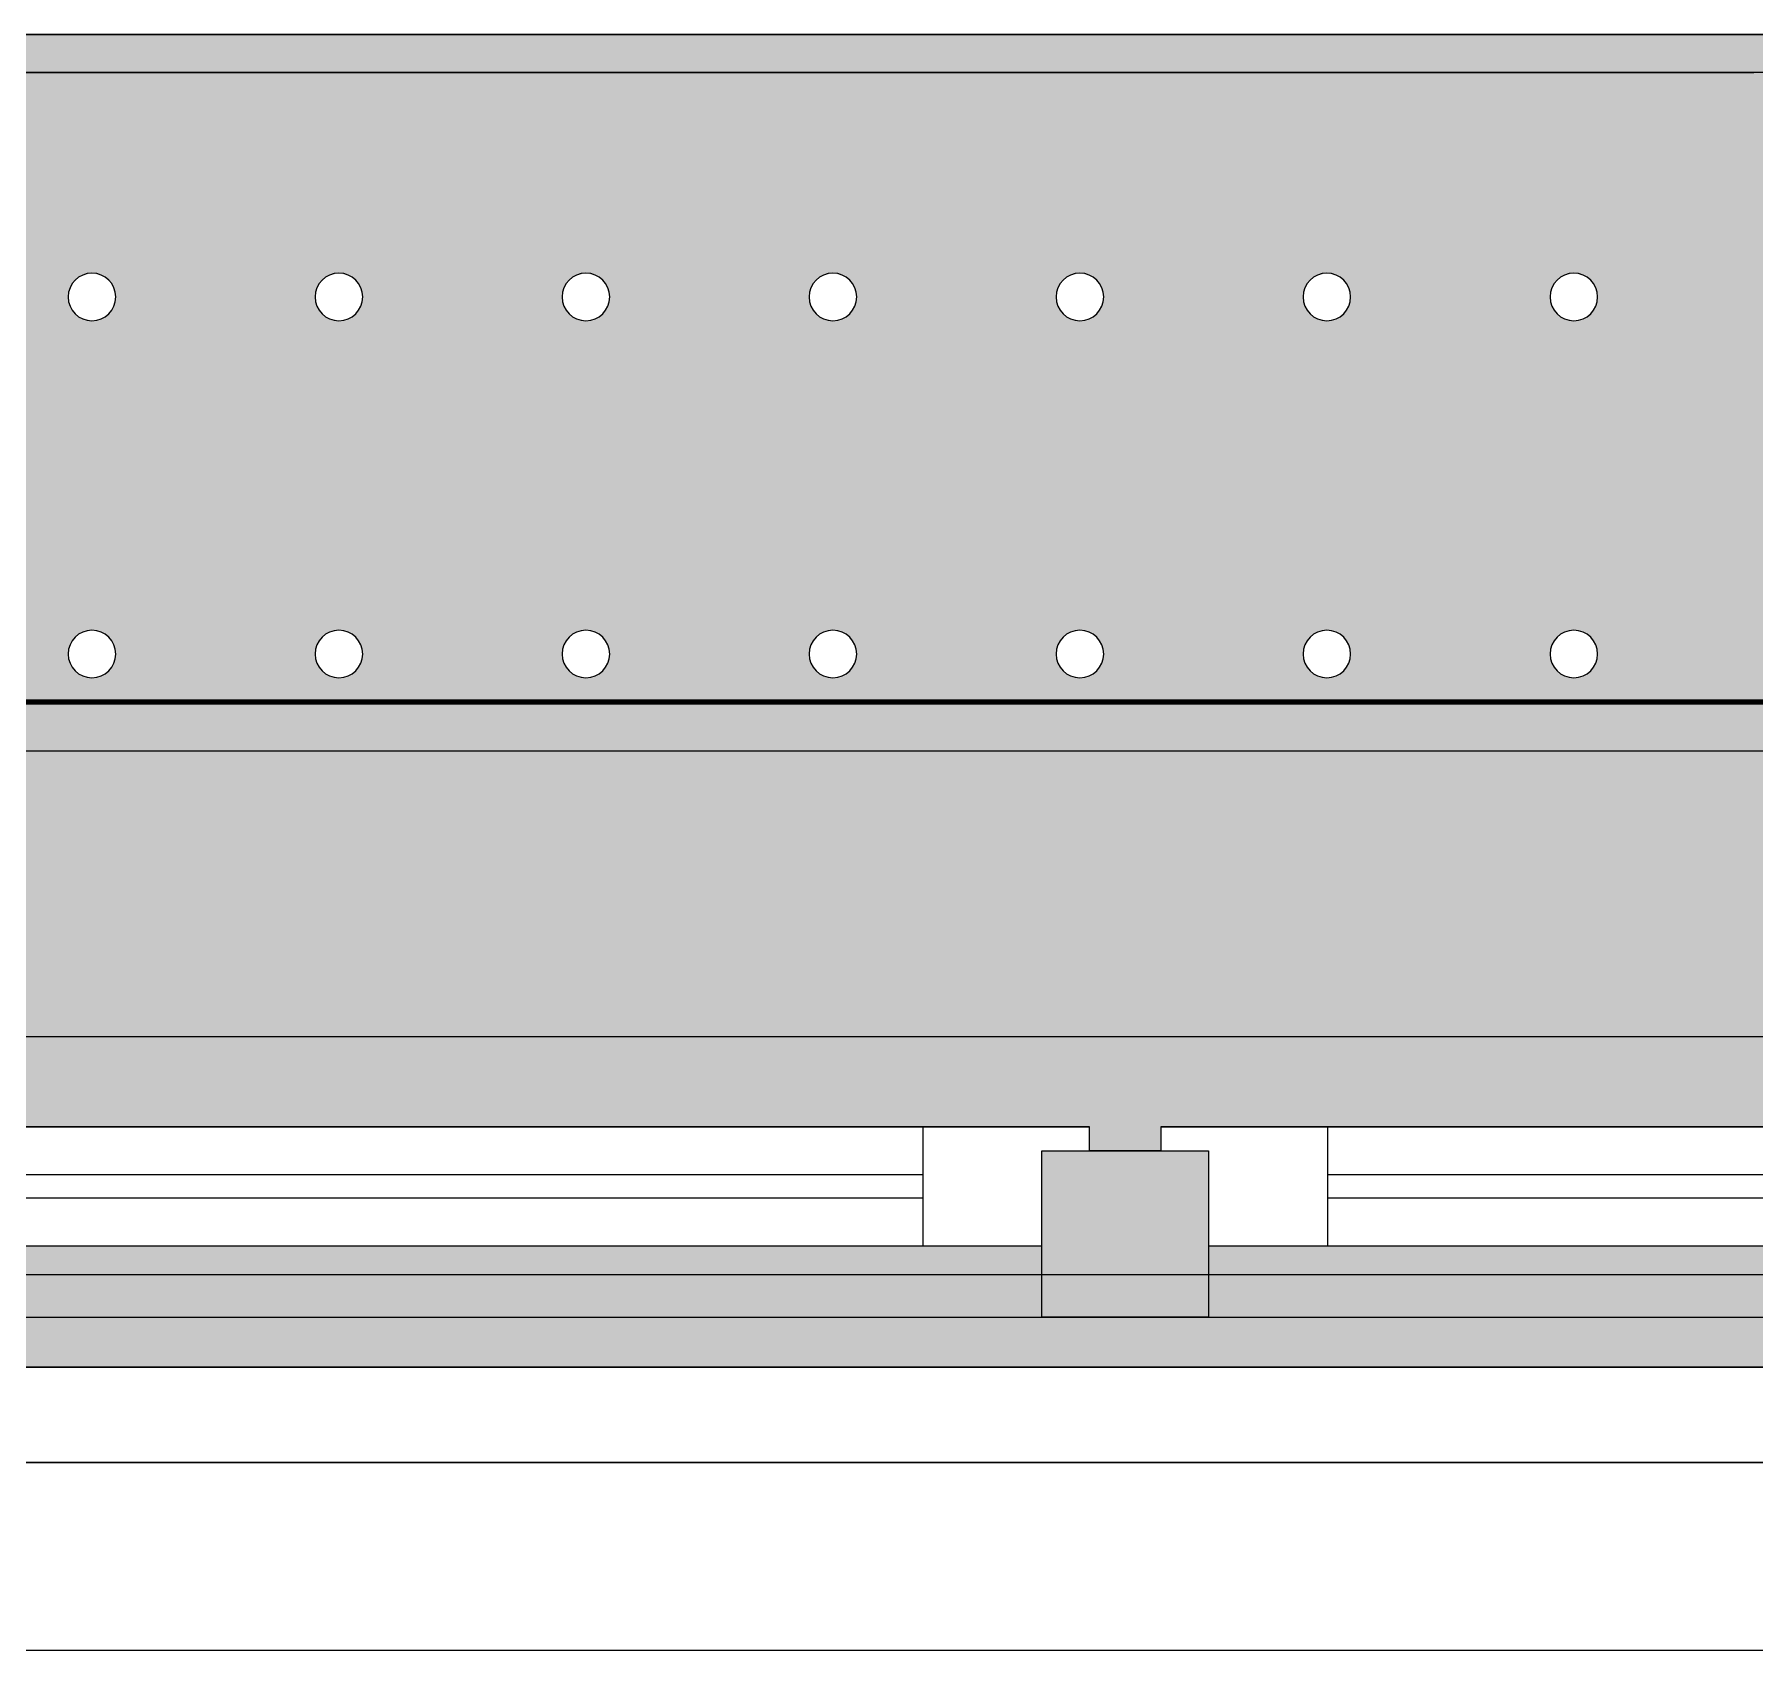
# Model space of a CAD drawing. Header units: millimetres. Extents: x 35524 to 235479, y -8553 to 29000.
# Drawn here: x 53067 to 53789, y -258 to 421 of the extents above; entities that cross this region are included whole.
import ezdxf

# ---------------------------------------------------------------- set-up
doc = ezdxf.new("R2010")
doc.units = ezdxf.units.MM
doc.linetypes.add('Осевая', pattern=[3175, 635, -476.25, 1587.5, -476.25])
for name, color, linetype, lineweight in [('A-GLAZ', 7, 'Continuous', 9), ('A-GLAZ-1', 7, 'Continuous', 13), ('Оси-2', 7, 'Осевая', 9)]:
    doc.layers.add(name, color=color, linetype=linetype, lineweight=lineweight)
for name, color, linetype, lineweight, true_color in [('A-WALL-1', 7, 'Continuous', 9, 0xc0c0c0), ('A-WALL-2', 7, 'Continuous', 9, 0xcbc7bf), ('I-WALL-12', 7, 'Continuous', 53, 0xeaa7bf), ('I-WALL-5', 7, 'Continuous', 9, 0xcbc7bf), ('S-WALL-ANLY', 7, 'Continuous', 13, 0x008040), ('Знаки-1', 7, 'Continuous', 9, 0xd4ccbd), ('Знаки-3', 9, 'Continuous', 9, 0x808080), ('Знаки-4', 7, 'Continuous', 9, 0xaba79f), ('Знаки-5', 7, 'Continuous', 9, 0xc1bbaf), ('Знаки-6', 7, 'Continuous', 9, 0xd5cdbe), ('Знаки-7', 7, 'Continuous', 9, 0xd1cabb), ('Знаки-8', 7, 'Continuous', 9, 0xccc5b7)]:
    doc.layers.add(name, color=color, linetype=linetype, lineweight=lineweight, true_color=true_color)
doc.layers.add('Знаки-2', color=7, linetype='Continuous', lineweight=9, transparency=0.5)

# ---------------------------------------------------------------- blocks, each defined once
blk = doc.blocks.new('120_Окно_СКБ_2Ст - 120_Окно_СКБ_2Ст 2100х2400 _мал створка справа_-V24-План отделки стен 3 этажа в осях 12-23')
at = {"layer": 'A-GLAZ'}
for p, q in [((1000.42, -57), (-1000.49, -57)), ((-930, -107), (100, -107)), ((270, -107), (930, -107)), ((100, -117), (-930, -117)), ((930, -117), (270, -117)), ((170, -127), (200, -127))]:
    blk.add_line(p, q, dxfattribs=at)
at = {"layer": 'A-GLAZ-1'}
for p, q in [((150, -127), (150, -57)), ((150, -57), (220, -57)), ((220, -57), (220, -127)), ((150, -87), (-980, -87)), ((100, -137), (100, -87)), ((150, -127), (150, -87)), ((980, -87), (220, -87)), ((220, -87), (220, -127)), ((270, -137), (270, -87)), ((220, -127), (150, -127)), ((170, -127), (150, -127)), ((170, -137), (170, -127)), ((220, -127), (200, -127)), ((200, -127), (200, -137)), ((-1000, -137), (170, -137)), ((170, -137), (-1000, -137)), ((200, -137), (1000, -137)), ((1000, -137), (200, -137))]:
    blk.add_line(p, q, dxfattribs=at)
blk = doc.blocks.new('Зашивка радиатора_ с перфорацией М5 - Зашивка радиатора_ с перфорацией М5-V68-План отделки стен 3 этажа в осях 12-23')
at = {"layer": 'Знаки-2'}
h = blk.add_hatch(color=256, dxfattribs=at)
h.paths.add_polyline_path([(1550.97, 380), (-310, 380), (-310, -179.94), (1750, -179.94), (1750, 380)])
h.paths.add_polyline_path([(458.57, 329), (869.76, 329), (869.76, 289), (889.76, 289), (889.76, 279), (-280.24, 279), (-280.16, 289), (-260.24, 289), (-260.24, 329), (94.44, 329)])
h.paths.add_polyline_path([(1186.84, 329), (1699.76, 329), (1699.76, 289), (1719.76, 289), (1718.69, 279), (919.76, 279), (919.76, 289), (939.76, 289), (939.76, 329)])
h.paths.add_polyline_path([(1235, 90.35), (1240, 89.02), (1243.66, 85.35), (1245, 80.35), (1243.66, 75.35), (1240, 71.69), (1235, 70.35), (1230, 71.69), (1226.34, 75.35), (1225, 80.35), (1226.34, 85.35), (1230, 89.02), (1232.41, 90.01)])
h.paths.add_polyline_path([(923.75, 90.35), (928.75, 89.02), (932.41, 85.35), (933.75, 80.35), (932.41, 75.35), (928.75, 71.69), (923.75, 70.35), (918.75, 71.69), (915.09, 75.35), (913.75, 80.35), (915.09, 85.35), (918.75, 89.02), (921.16, 90.01)])
h.paths.add_polyline_path([(1546.25, 90.35), (1551.25, 89.02), (1554.91, 85.35), (1556.25, 80.35), (1554.91, 75.35), (1550.97, 71.58), (1546.25, 70.35), (1541.25, 71.69), (1537.59, 75.35), (1536.25, 80.35), (1537.59, 85.35), (1541.25, 89.02), (1543.66, 90.01)])
h.paths.add_polyline_path([(1442.5, 90.35), (1447.5, 89.02), (1451.16, 85.35), (1452.5, 80.35), (1451.16, 75.35), (1447.5, 71.69), (1442.5, 70.35), (1437.5, 71.69), (1433.84, 75.35), (1432.5, 80.35), (1433.84, 85.35), (1437.5, 89.02), (1439.91, 90.01)])
h.paths.add_polyline_path([(1131.25, 90.35), (1136.25, 89.02), (1139.91, 85.35), (1141.25, 80.35), (1139.91, 75.35), (1136.25, 71.69), (1131.25, 70.35), (1126.25, 71.69), (1122.59, 75.35), (1121.25, 80.35), (1122.59, 85.35), (1126.25, 89.02), (1128.66, 90.01)])
h.paths.add_polyline_path([(1650, 90.35), (1655, 89.02), (1658.66, 85.35), (1660, 80.35), (1658.66, 75.35), (1655, 71.69), (1650, 70.35), (1645, 71.69), (1641.34, 75.35), (1640, 80.35), (1641.34, 85.35), (1645, 89.02), (1647.41, 90.01)])
h.paths.add_polyline_path([(1338.75, 90.35), (1343.75, 89.02), (1347.41, 85.35), (1348.75, 80.35), (1347.41, 75.35), (1343.75, 71.69), (1338.75, 70.35), (1333.75, 71.69), (1330.09, 75.35), (1328.75, 80.35), (1330.09, 85.35), (1333.75, 89.02), (1336.16, 90.01)])
h.paths.add_polyline_path([(820, 90.35), (825, 89.02), (828.66, 85.35), (830, 80.35), (828.66, 75.35), (825, 71.69), (820, 70.35), (815, 71.69), (811.34, 75.35), (810, 80.35), (811.34, 85.35), (815, 89.02), (817.41, 90.01)])
h.paths.add_polyline_path([(1027.5, 90.35), (1032.5, 89.02), (1036.16, 85.35), (1037.5, 80.35), (1036.16, 75.35), (1032.5, 71.69), (1027.5, 70.35), (1022.5, 71.69), (1018.84, 75.35), (1017.5, 80.35), (1018.84, 85.35), (1022.5, 89.02), (1024.91, 90.01)])
h.paths.add_polyline_path([(301.25, 90.35), (306.25, 89.02), (309.91, 85.35), (311.25, 80.35), (309.91, 75.35), (306.25, 71.69), (301.25, 70.35), (296.25, 71.69), (292.59, 75.35), (291.25, 80.35), (292.59, 85.35), (296.25, 89.02), (298.66, 90.01)])
h.paths.add_polyline_path([(-217.5, 90.35), (-212.5, 89.02), (-208.84, 85.35), (-207.5, 80.35), (-208.84, 75.35), (-212.5, 71.69), (-217.5, 70.35), (-222.5, 71.69), (-226.16, 75.35), (-227.5, 80.35), (-226.16, 85.35), (-222.5, 89.02), (-220.09, 90.01)])
h.paths.add_polyline_path([(-113.75, 90.35), (-108.75, 89.02), (-105.09, 85.35), (-103.75, 80.35), (-105.09, 75.35), (-108.75, 71.69), (-113.75, 70.35), (-118.75, 71.69), (-122.41, 75.35), (-123.75, 80.35), (-122.41, 85.35), (-118.75, 89.02), (-116.34, 90.01)])
h.paths.add_polyline_path([(405, 90.35), (410, 89.02), (413.66, 85.35), (415, 80.35), (413.66, 75.35), (410, 71.69), (405, 70.35), (400, 71.69), (396.34, 75.35), (395, 80.35), (396.34, 85.35), (400, 89.02), (402.41, 90.01)])
h.paths.add_polyline_path([(716.25, 90.35), (721.25, 89.02), (724.91, 85.35), (726.25, 80.35), (724.91, 75.35), (721.25, 71.69), (716.25, 70.35), (711.25, 71.69), (707.59, 75.35), (706.25, 80.35), (707.59, 85.35), (711.25, 89.02), (713.66, 90.01)])
h.paths.add_polyline_path([(93.75, 90.35), (98.75, 89.02), (102.41, 85.35), (103.75, 80.35), (102.41, 75.35), (98.75, 71.69), (93.75, 70.35), (88.75, 71.69), (85.09, 75.35), (83.75, 80.35), (85.09, 85.35), (88.75, 89.02), (91.16, 90.01)])
h.paths.add_polyline_path([(197.5, 90.35), (202.5, 89.02), (206.16, 85.35), (207.5, 80.35), (206.16, 75.35), (202.5, 71.69), (197.5, 70.35), (192.5, 71.69), (188.84, 75.35), (187.5, 80.35), (188.84, 85.35), (192.5, 89.02), (194.91, 90.01)])
h.paths.add_polyline_path([(612.5, 90.35), (617.5, 89.02), (621.16, 85.35), (622.5, 80.35), (621.16, 75.35), (617.5, 71.69), (612.5, 70.35), (607.5, 71.69), (603.84, 75.35), (602.5, 80.35), (603.84, 85.35), (607.5, 89.02), (609.91, 90.01)])
h.paths.add_polyline_path([(508.75, 90.35), (513.75, 89.02), (517.41, 85.35), (518.75, 80.35), (517.41, 75.35), (513.75, 71.69), (508.75, 70.35), (503.75, 71.69), (500.09, 75.35), (498.75, 80.35), (500.09, 85.35), (503.75, 89.02), (506.16, 90.01)])
h.paths.add_polyline_path([(-10, 90.35), (-5, 89.02), (-1.34, 85.35), (0, 80.35), (-1.34, 75.35), (-5, 71.69), (-10, 70.35), (-15, 71.69), (-18.66, 75.35), (-20, 80.35), (-18.66, 85.35), (-15, 89.02), (-12.59, 90.01)])
h.paths.add_polyline_path([(1131.25, -59.65), (1136.25, -60.98), (1139.91, -64.65), (1141.25, -69.65), (1139.91, -74.65), (1136.25, -78.31), (1131.25, -79.65), (1126.25, -78.31), (1122.59, -74.65), (1121.25, -69.65), (1122.59, -64.65), (1126.25, -60.98), (1128.66, -59.99)])
h.paths.add_polyline_path([(1027.5, -59.65), (1032.5, -60.98), (1036.16, -64.65), (1037.5, -69.65), (1036.16, -74.65), (1032.5, -78.31), (1027.5, -79.65), (1022.5, -78.31), (1018.84, -74.65), (1017.5, -69.65), (1018.84, -64.65), (1022.5, -60.98), (1024.91, -59.99)])
h.paths.add_polyline_path([(1442.5, -59.65), (1447.5, -60.98), (1451.16, -64.65), (1452.5, -69.65), (1451.16, -74.65), (1447.5, -78.31), (1442.5, -79.65), (1437.5, -78.31), (1433.84, -74.65), (1432.5, -69.65), (1433.84, -64.65), (1437.5, -60.98), (1439.91, -59.99)])
h.paths.add_polyline_path([(1546.25, -59.65), (1551.25, -60.98), (1554.91, -64.65), (1556.25, -69.65), (1554.91, -74.65), (1550.97, -78.42), (1546.25, -79.65), (1541.25, -78.31), (1537.59, -74.65), (1536.25, -69.65), (1537.59, -64.65), (1541.25, -60.98), (1543.66, -59.99)])
h.paths.add_polyline_path([(716.25, -59.65), (721.25, -60.98), (724.91, -64.65), (726.25, -69.65), (724.91, -74.65), (721.25, -78.31), (716.25, -79.65), (711.25, -78.31), (707.59, -74.65), (706.25, -69.65), (707.59, -64.65), (711.25, -60.98), (713.66, -59.99)])
h.paths.add_polyline_path([(1338.75, -59.65), (1343.75, -60.98), (1347.41, -64.65), (1348.75, -69.65), (1347.41, -74.65), (1343.75, -78.31), (1338.75, -79.65), (1333.75, -78.31), (1330.09, -74.65), (1328.75, -69.65), (1330.09, -64.65), (1333.75, -60.98), (1336.16, -59.99)])
h.paths.add_polyline_path([(1235, -59.65), (1240, -60.98), (1243.66, -64.65), (1245, -69.65), (1243.66, -74.65), (1240, -78.31), (1235, -79.65), (1230, -78.31), (1226.34, -74.65), (1225, -69.65), (1226.34, -64.65), (1230, -60.98), (1232.41, -59.99)])
h.paths.add_polyline_path([(820, -59.65), (825, -60.98), (828.66, -64.65), (830, -69.65), (828.66, -74.65), (825, -78.31), (820, -79.65), (815, -78.31), (811.34, -74.65), (810, -69.65), (811.34, -64.65), (815, -60.98), (817.41, -59.99)])
h.paths.add_polyline_path([(1650, -59.65), (1655, -60.98), (1658.66, -64.65), (1660, -69.65), (1658.66, -74.65), (1655, -78.31), (1650, -79.65), (1645, -78.31), (1641.34, -74.65), (1640, -69.65), (1641.34, -64.65), (1645, -60.98), (1647.41, -59.99)])
h.paths.add_polyline_path([(923.75, -59.65), (928.75, -60.98), (932.41, -64.65), (933.75, -69.65), (932.41, -74.65), (928.75, -78.31), (923.75, -79.65), (918.75, -78.31), (915.09, -74.65), (913.75, -69.65), (915.09, -64.65), (918.75, -60.98), (921.16, -59.99)])
h.paths.add_polyline_path([(93.75, -59.65), (98.75, -60.98), (102.41, -64.65), (103.75, -69.65), (102.41, -74.65), (98.75, -78.31), (93.75, -79.65), (88.75, -78.31), (85.09, -74.65), (83.75, -69.65), (85.09, -64.65), (88.75, -60.98), (91.16, -59.99)])
h.paths.add_polyline_path([(508.75, -59.65), (513.75, -60.98), (517.41, -64.65), (518.75, -69.65), (517.41, -74.65), (513.75, -78.31), (508.75, -79.65), (503.75, -78.31), (500.09, -74.65), (498.75, -69.65), (500.09, -64.65), (503.75, -60.98), (506.16, -59.99)])
h.paths.add_polyline_path([(612.5, -59.65), (617.5, -60.98), (621.16, -64.65), (622.5, -69.65), (621.16, -74.65), (617.5, -78.31), (612.5, -79.65), (607.5, -78.31), (603.84, -74.65), (602.5, -69.65), (603.84, -64.65), (607.5, -60.98), (609.91, -59.99)])
h.paths.add_polyline_path([(405, -59.65), (410, -60.98), (413.66, -64.65), (415, -69.65), (413.66, -74.65), (410, -78.31), (405, -79.65), (400, -78.31), (396.34, -74.65), (395, -69.65), (396.34, -64.65), (400, -60.98), (402.41, -59.99)])
h.paths.add_polyline_path([(197.5, -59.65), (202.5, -60.98), (206.16, -64.65), (207.5, -69.65), (206.16, -74.65), (202.5, -78.31), (197.5, -79.65), (192.5, -78.31), (188.84, -74.65), (187.5, -69.65), (188.84, -64.65), (192.5, -60.98), (194.91, -59.99)])
h.paths.add_polyline_path([(301.25, -59.65), (306.25, -60.98), (309.91, -64.65), (311.25, -69.65), (309.91, -74.65), (306.25, -78.31), (301.25, -79.65), (296.25, -78.31), (292.59, -74.65), (291.25, -69.65), (292.59, -64.65), (296.25, -60.98), (298.66, -59.99)])
h.paths.add_polyline_path([(-113.75, -59.65), (-108.75, -60.98), (-105.09, -64.65), (-103.75, -69.65), (-105.09, -74.65), (-108.75, -78.31), (-113.75, -79.65), (-118.75, -78.31), (-122.41, -74.65), (-123.75, -69.65), (-122.41, -64.65), (-118.75, -60.98), (-116.34, -59.99)])
h.paths.add_polyline_path([(-10, -59.65), (-5, -60.98), (-1.34, -64.65), (0, -69.65), (-1.34, -74.65), (-5, -78.31), (-10, -79.65), (-15, -78.31), (-18.66, -74.65), (-20, -69.65), (-18.66, -64.65), (-15, -60.98), (-12.59, -59.99)])
h.paths.add_polyline_path([(-217.5, -59.65), (-212.5, -60.98), (-208.84, -64.65), (-207.5, -69.65), (-208.84, -74.65), (-212.5, -78.31), (-217.5, -79.65), (-222.5, -78.31), (-226.16, -74.65), (-227.5, -69.65), (-226.16, -64.65), (-222.5, -60.98), (-220.09, -59.99)])
for points in [[(1735.6, -163.94), (-310, -163.94), (-309.3, -179.94), (1750, -179.94), (1749.46, -163.94), (1736.12, -163.94)], [(725, -163.94), (700, -163.94), (700.68, -179.94), (740, -179.94), (739.32, -163.94), (725.18, -163.94)], [(725, -163.94), (700, -163.94), (700.68, -179.94), (740, -179.94), (739.32, -163.94), (725.18, -163.94)], [(710.34, -163.94), (710, -163.94), (710.34, -179.94), (730, -179.94), (729.66, -163.94), (711.34, -163.94)], [(712.93, -163.94), (710, -163.94), (710.34, -179.94), (730, -179.94), (729.66, -163.94), (715, -163.94)], [(800, -163.94), (800.68, -179.94), (840, -179.94), (839.32, -163.94), (800.68, -163.94)], [(822.59, -163.94), (800, -163.94), (800.68, -179.94), (840, -179.94), (839.32, -163.94), (822.71, -163.94)], [(822.71, -163.94), (810, -163.94), (810.34, -179.94), (830, -179.94), (829.66, -163.94), (825, -163.94)], [(822.71, -163.94), (810, -163.94), (810.34, -179.94), (830, -179.94), (829.66, -163.94), (825, -163.94)], [(900, -163.94), (900.68, -179.94), (940, -179.94), (939.32, -163.94), (900.68, -163.94)], [(910.34, -163.94), (900, -163.94), (900.68, -179.94), (940, -179.94), (939.32, -163.94), (911.34, -163.94)], [(910.34, -163.94), (910, -163.94), (910.34, -179.94), (930, -179.94), (929.66, -163.94), (911.34, -163.94)], [(912.93, -163.94), (910, -163.94), (910.34, -179.94), (930, -179.94), (929.66, -163.94), (914.82, -163.94)], [(1014.82, -163.94), (1000, -163.94), (1000.68, -179.94), (1040, -179.94), (1039.32, -163.94), (1015, -163.94)], [(1000, -163.94), (1000.68, -179.94), (1040, -179.94), (1039.32, -163.94), (1000.68, -163.94)], [(1030, -163.94), (1010, -163.94), (1010.34, -179.94), (1030, -179.94)], [(1010.34, -163.94), (1010, -163.94), (1010.34, -179.94), (1030, -179.94), (1029.66, -163.94), (1011.34, -163.94)], [(1100, -163.94), (1100.68, -179.94), (1140, -179.94), (1139.32, -163.94), (1100.68, -163.94)], [(1110.34, -163.94), (1100, -163.94), (1100.68, -179.94), (1140, -179.94), (1139.32, -163.94), (1111.34, -163.94)], [(1110.34, -163.94), (1110, -163.94), (1110.34, -179.94), (1130, -179.94), (1129.66, -163.94), (1111.34, -163.94)], [(1112.93, -163.94), (1110, -163.94), (1110.34, -179.94), (1130, -179.94), (1129.66, -163.94), (1114.82, -163.94)], [(1200, -163.94), (1200.68, -179.94), (1240, -179.94), (1239.32, -163.94), (1200.68, -163.94)], [(1210.34, -163.94), (1200, -163.94), (1200.68, -179.94), (1240, -179.94), (1239.32, -163.94), (1211.34, -163.94)], [(1212.93, -163.94), (1210, -163.94), (1210.34, -179.94), (1230, -179.94), (1229.66, -163.94), (1214.82, -163.94)], [(1230, -163.94), (1210, -163.94), (1210.34, -179.94), (1230, -179.94)], [(1300, -163.94), (1300.68, -179.94), (1340, -179.94), (1339.32, -163.94), (1300.68, -163.94)], [(1300, -163.94), (1300.68, -179.94), (1340, -179.94), (1339.32, -163.94), (1300.68, -163.94)], [(1330, -163.94), (1310, -163.94), (1310.34, -179.94), (1330, -179.94)], [(1320, -163.94), (1310, -163.94), (1310.34, -179.94), (1330, -179.94), (1329.66, -163.94), (1322.59, -163.94)]]:
    blk.add_hatch(color=256, dxfattribs=at).paths.add_polyline_path(points)
at = {"layer": 'Знаки-1'}
for p, q in [((711.28, -163.94), (714.82, -163.94)), ((714.82, -163.94), (711.28, -163.94)), ((715, -163.94), (725, -163.94)), ((725, -163.94), (715, -163.94)), ((725.18, -163.94), (728.72, -163.94)), ((728.72, -163.94), (725.18, -163.94)), ((811.28, -163.94), (814.82, -163.94)), ((814.82, -163.94), (811.28, -163.94)), ((815, -163.94), (822.61, -163.94)), ((822.61, -163.94), (815, -163.94)), ((822.73, -163.94), (825, -163.94)), ((825, -163.94), (822.73, -163.94)), ((825.18, -163.94), (828.72, -163.94)), ((828.72, -163.94), (825.18, -163.94)), ((910, -163.94), (912.93, -163.94)), ((910.34, -163.94), (910, -163.94)), ((912.93, -163.94), (910.34, -163.94)), ((912.93, -163.94), (914.81, -163.94)), ((914.81, -163.94), (912.93, -163.94)), ((915, -163.94), (925, -163.94)), ((917.41, -163.94), (915, -163.94)), ((925, -163.94), (917.41, -163.94)), ((925.19, -163.94), (929.66, -163.94)), ((930, -163.94), (925.19, -163.94)), ((929.66, -163.94), (930, -163.94)), ((1011.28, -163.94), (1014.82, -163.94)), ((1014.82, -163.94), (1011.28, -163.94)), ((1015, -163.94), (1025, -163.94)), ((1020, -163.94), (1015, -163.94)), ((1025, -163.94), (1020, -163.94)), ((1025.18, -163.94), (1028.72, -163.94)), ((1028.72, -163.94), (1025.18, -163.94)), ((1111.28, -163.94), (1114.82, -163.94)), ((1114.82, -163.94), (1111.28, -163.94)), ((1115, -163.94), (1125, -163.94)), ((1125, -163.94), (1115, -163.94)), ((1125.18, -163.94), (1128.72, -163.94)), ((1128.72, -163.94), (1125.18, -163.94)), ((1210, -163.94), (1211.34, -163.94)), ((1211.34, -163.94), (1210, -163.94)), ((1211.34, -163.94), (1214.81, -163.94)), ((1214.81, -163.94), (1211.34, -163.94)), ((1215, -163.94), (1225, -163.94)), ((1225, -163.94), (1215, -163.94)), ((1225.19, -163.94), (1228.66, -163.94)), ((1229.66, -163.94), (1225.19, -163.94)), ((1228.66, -163.94), (1230, -163.94)), ((1230, -163.94), (1229.66, -163.94)), ((1311.28, -163.94), (1314.82, -163.94)), ((1314.82, -163.94), (1311.28, -163.94)), ((1315, -163.94), (1325, -163.94)), ((1325, -163.94), (1315, -163.94)), ((1325.18, -163.94), (1328.72, -163.94)), ((1328.72, -163.94), (1325.18, -163.94)), ((711.28, -179.94), (714.82, -179.94)), ((714.82, -179.94), (711.28, -179.94)), ((715, -179.94), (725, -179.94)), ((725, -179.94), (715, -179.94)), ((725.18, -179.94), (728.72, -179.94)), ((728.72, -179.94), (725.18, -179.94)), ((811.28, -179.94), (814.82, -179.94)), ((814.82, -179.94), (811.28, -179.94)), ((815, -179.94), (822.61, -179.94)), ((820, -179.94), (815, -179.94)), ((822.61, -179.94), (820, -179.94)), ((822.59, -179.94), (822.71, -179.94)), ((822.71, -179.94), (822.59, -179.94)), ((822.73, -179.94), (825, -179.94)), ((825, -179.94), (822.73, -179.94)), ((825.18, -179.94), (828.72, -179.94)), ((828.72, -179.94), (825.18, -179.94)), ((910, -179.94), (914.81, -179.94)), ((911.34, -179.94), (910, -179.94)), ((914.81, -179.94), (911.34, -179.94)), ((915, -179.94), (925, -179.94)), ((925, -179.94), (915, -179.94)), ((925.19, -179.94), (930, -179.94)), ((930, -179.94), (925.19, -179.94)), ((1011.28, -179.94), (1014.82, -179.94)), ((1014.82, -179.94), (1011.28, -179.94)), ((1015, -179.94), (1025, -179.94)), ((1025, -179.94), (1015, -179.94)), ((1025.18, -179.94), (1028.72, -179.94)), ((1028.72, -179.94), (1025.18, -179.94)), ((1111.28, -179.94), (1114.82, -179.94)), ((1114.82, -179.94), (1111.28, -179.94)), ((1115, -179.94), (1125, -179.94)), ((1120, -179.94), (1115, -179.94)), ((1125, -179.94), (1120, -179.94)), ((1125.18, -179.94), (1128.72, -179.94)), ((1128.72, -179.94), (1125.18, -179.94)), ((1210, -179.94), (1211.34, -179.94)), ((1214.81, -179.94), (1210, -179.94)), ((1211.34, -179.94), (1214.81, -179.94)), ((1215, -179.94), (1220, -179.94)), ((1225, -179.94), (1215, -179.94)), ((1220, -179.94), (1225, -179.94)), ((1225.19, -179.94), (1229.66, -179.94)), ((1230, -179.94), (1225.19, -179.94)), ((1229.66, -179.94), (1230, -179.94)), ((1311.28, -179.94), (1314.82, -179.94)), ((1314.82, -179.94), (1311.28, -179.94)), ((1315, -179.94), (1325, -179.94)), ((1325, -179.94), (1315, -179.94)), ((1325.18, -179.94), (1328.72, -179.94)), ((1328.72, -179.94), (1325.18, -179.94))]:
    blk.add_line(p, q, dxfattribs=at)
at = {"layer": 'Знаки-3'}
for p, q in [((1750, 380), (-310, 380)), ((-310, -179.94), (1750, -179.94))]:
    blk.add_line(p, q, dxfattribs=at)
for centre, start, end in [((716.25, 80.35), 0, 180), ((820, 80.35), 0, 180), ((923.75, 80.35), 0, 180), ((1027.5, 80.35), 0, 180), ((1131.25, 80.35), 0, 180), ((1235, 80.35), 0, 180), ((1338.75, 80.35), 0, 180), ((716.25, 80.35), 180, 0), ((820, 80.35), 180, 0), ((923.75, 80.35), 180, 360), ((1027.5, 80.35), 180, 0), ((1131.25, 80.35), 180, 360), ((1235, 80.35), 180, 0), ((1338.75, 80.35), 180, 0), ((716.25, -69.65), 0, 180), ((820, -69.65), 0, 180), ((923.75, -69.65), 0, 180), ((1027.5, -69.65), 0, 180), ((1131.25, -69.65), 0, 180), ((1235, -69.65), 0, 180), ((1338.75, -69.65), 0, 180), ((716.25, -69.65), 180, 0), ((820, -69.65), 180, 0), ((923.75, -69.65), 180, 0), ((1027.5, -69.65), 180, 0), ((1131.25, -69.65), 180, 0), ((1235, -69.65), 180, 0), ((1338.75, -69.65), 180, 0)]:
    blk.add_arc(centre, 10, start, end, dxfattribs=at)
at = {"layer": 'Знаки-4'}
for p, q in [((-310, 380), (1750, 380)), ((-262.14, -163.94), (1700.94, -163.94)), ((1749.46, -179.94), (-309.3, -179.94)), ((1745.92, -179.94), (-309.3, -179.94))]:
    blk.add_line(p, q, dxfattribs=at)
for centre, start, end in [((716.25, 80.35), 0, 180), ((820, 80.35), 0, 180), ((923.75, 80.35), 0, 180), ((1027.5, 80.35), 0, 180), ((1131.25, 80.35), 0, 180), ((1235, 80.35), 0, 180), ((1338.75, 80.35), 0, 180), ((716.25, 80.35), 180, 0), ((820, 80.35), 180, 360), ((923.75, 80.35), 180, 360), ((1027.5, 80.35), 180, 360), ((1131.25, 80.35), 180, 360), ((1235, 80.35), 180, 0), ((1338.75, 80.35), 180, 360), ((716.25, -69.65), 0, 180), ((820, -69.65), 0, 180), ((923.75, -69.65), 0, 180), ((1027.5, -69.65), 0, 180), ((1131.25, -69.65), 0, 180), ((1235, -69.65), 0, 180), ((1338.75, -69.65), 0, 180), ((716.25, -69.65), 180, 360), ((820, -69.65), 180, 360), ((923.75, -69.65), 180, 360), ((1027.5, -69.65), 180, 360), ((1131.25, -69.65), 180, 360), ((1235, -69.65), 180, 360), ((1338.75, -69.65), 180, 360)]:
    blk.add_arc(centre, 10, start, end, dxfattribs=at)
at = {"layer": 'Знаки-5'}
for p, q in [((700, -163.94), (640.64, -163.94)), ((700, -163.94), (710, -163.94)), ((710, -163.94), (700, -163.94)), ((710, -163.94), (730, -163.94)), ((730, -163.94), (710, -163.94)), ((730, -163.94), (740, -163.94)), ((740, -163.94), (730, -163.94)), ((800, -163.94), (740, -163.94)), ((800, -163.94), (840, -163.94)), ((840, -163.94), (800, -163.94)), ((900, -163.94), (840, -163.94)), ((900, -163.94), (940, -163.94)), ((940, -163.94), (900, -163.94)), ((1000, -163.94), (940, -163.94)), ((1000, -163.94), (1010, -163.94)), ((1000.68, -163.94), (1000, -163.94)), ((1010, -163.94), (1000.68, -163.94)), ((1010, -163.94), (1030, -163.94)), ((1030, -163.94), (1010, -163.94)), ((1030, -163.94), (1040, -163.94)), ((1040, -163.94), (1030, -163.94)), ((1100, -163.94), (1040, -163.94)), ((1100, -163.94), (1140, -163.94)), ((1140, -163.94), (1100, -163.94)), ((1200, -163.94), (1140, -163.94)), ((1200, -163.94), (1240, -163.94)), ((1200.68, -163.94), (1200, -163.94)), ((1240, -163.94), (1200.68, -163.94)), ((1300, -163.94), (1240, -163.94)), ((1300, -163.94), (1305.86, -163.94)), ((1310, -163.94), (1300, -163.94)), ((1305.86, -163.94), (1310, -163.94)), ((1310, -163.94), (1330, -163.94)), ((1330, -163.94), (1310, -163.94)), ((1330, -163.94), (1339.32, -163.94)), ((1340, -163.94), (1330, -163.94)), ((1339.32, -163.94), (1340, -163.94)), ((1400, -163.94), (1340, -163.94)), ((640.64, -179.94), (700, -179.94)), ((700, -179.94), (710, -179.94)), ((710, -179.94), (700, -179.94)), ((710, -179.94), (730, -179.94)), ((730, -179.94), (710, -179.94)), ((730, -179.94), (740, -179.94)), ((740, -179.94), (730, -179.94)), ((740, -179.94), (800, -179.94)), ((800, -179.94), (840, -179.94)), ((840, -179.94), (800, -179.94)), ((840, -179.94), (900, -179.94)), ((900, -179.94), (940, -179.94)), ((940, -179.94), (900, -179.94)), ((940, -179.94), (1000, -179.94)), ((1000, -179.94), (1010, -179.94)), ((1000.68, -179.94), (1000, -179.94)), ((1010, -179.94), (1000.68, -179.94)), ((1010, -179.94), (1030, -179.94)), ((1030, -179.94), (1010, -179.94)), ((1030, -179.94), (1040, -179.94)), ((1040, -179.94), (1030, -179.94)), ((1040, -179.94), (1100, -179.94)), ((1100, -179.94), (1140, -179.94)), ((1140, -179.94), (1100, -179.94)), ((1140, -179.94), (1200, -179.94)), ((1200, -179.94), (1240, -179.94)), ((1200.68, -179.94), (1200, -179.94)), ((1240, -179.94), (1200.68, -179.94)), ((1240, -179.94), (1300, -179.94)), ((1300, -179.94), (1305.86, -179.94)), ((1310, -179.94), (1300, -179.94)), ((1305.86, -179.94), (1310, -179.94)), ((1310, -179.94), (1330, -179.94)), ((1330, -179.94), (1310, -179.94)), ((1330, -179.94), (1339.32, -179.94)), ((1340, -179.94), (1330, -179.94)), ((1339.32, -179.94), (1340, -179.94)), ((1340, -179.94), (1400, -179.94))]:
    blk.add_line(p, q, dxfattribs=at)
at = {"layer": 'Знаки-6'}
for p, q in [((714.82, -163.94), (711.34, -163.94)), ((725, -163.94), (715, -163.94)), ((728.66, -163.94), (725.18, -163.94)), ((814.82, -163.94), (811.34, -163.94)), ((822.59, -163.94), (815, -163.94)), ((825, -163.94), (822.71, -163.94)), ((828.66, -163.94), (825.18, -163.94)), ((914.82, -163.94), (911.34, -163.94)), ((925, -163.94), (915, -163.94)), ((928.66, -163.94), (925.18, -163.94)), ((1014.82, -163.94), (1011.34, -163.94)), ((1025, -163.94), (1015, -163.94)), ((1028.66, -163.94), (1025.18, -163.94)), ((1114.82, -163.94), (1111.34, -163.94)), ((1125, -163.94), (1115, -163.94)), ((1128.66, -163.94), (1125.18, -163.94)), ((1214.82, -163.94), (1211.34, -163.94)), ((1225, -163.94), (1215, -163.94)), ((1228.66, -163.94), (1225.18, -163.94)), ((1314.82, -163.94), (1311.34, -163.94)), ((1325, -163.94), (1315, -163.94)), ((1328.66, -163.94), (1325.18, -163.94)), ((711.34, -179.94), (714.82, -179.94)), ((715, -179.94), (725, -179.94)), ((725.18, -179.94), (728.66, -179.94)), ((811.34, -179.94), (814.82, -179.94)), ((815, -179.94), (822.59, -179.94)), ((822.71, -179.94), (825, -179.94)), ((825.18, -179.94), (828.66, -179.94)), ((911.34, -179.94), (914.82, -179.94)), ((915, -179.94), (925, -179.94)), ((925.18, -179.94), (928.66, -179.94)), ((1011.34, -179.94), (1014.82, -179.94)), ((1015, -179.94), (1025, -179.94)), ((1025.18, -179.94), (1028.66, -179.94)), ((1111.34, -179.94), (1114.82, -179.94)), ((1115, -179.94), (1125, -179.94)), ((1125.18, -179.94), (1128.66, -179.94)), ((1211.34, -179.94), (1214.82, -179.94)), ((1215, -179.94), (1225, -179.94)), ((1225.18, -179.94), (1228.66, -179.94)), ((1311.34, -179.94), (1314.82, -179.94)), ((1315, -179.94), (1325, -179.94)), ((1325.18, -179.94), (1328.66, -179.94))]:
    blk.add_line(p, q, dxfattribs=at)
at = {"layer": 'Знаки-7'}
for p, q in [((710, -163.94), (700.68, -163.94)), ((710, -163.94), (714.81, -163.94)), ((714.81, -163.94), (710, -163.94)), ((715, -163.94), (725, -163.94)), ((725, -163.94), (715, -163.94)), ((725.19, -163.94), (730, -163.94)), ((730, -163.94), (725.19, -163.94)), ((739.32, -163.94), (730, -163.94)), ((810, -163.94), (800.68, -163.94)), ((810, -163.94), (814.81, -163.94)), ((812.93, -163.94), (810, -163.94)), ((814.81, -163.94), (812.93, -163.94)), ((815, -163.94), (825, -163.94)), ((825, -163.94), (815, -163.94)), ((825.19, -163.94), (830, -163.94)), ((830, -163.94), (825.19, -163.94)), ((839.32, -163.94), (830, -163.94)), ((910, -163.94), (900.68, -163.94)), ((911.28, -163.94), (914.82, -163.94)), ((914.82, -163.94), (911.28, -163.94)), ((915, -163.94), (925, -163.94)), ((925, -163.94), (915, -163.94)), ((925.18, -163.94), (928.72, -163.94)), ((928.72, -163.94), (925.18, -163.94)), ((939.32, -163.94), (930, -163.94)), ((1004.77, -163.94), (1000.68, -163.94)), ((1010, -163.94), (1005.86, -163.94)), ((1010, -163.94), (1012.93, -163.94)), ((1014.81, -163.94), (1010, -163.94)), ((1012.93, -163.94), (1014.81, -163.94)), ((1015, -163.94), (1025, -163.94)), ((1020, -163.94), (1015, -163.94)), ((1025, -163.94), (1020, -163.94)), ((1025.19, -163.94), (1030, -163.94)), ((1028.66, -163.94), (1025.19, -163.94)), ((1029.66, -163.94), (1028.66, -163.94)), ((1030, -163.94), (1029.66, -163.94)), ((1039.32, -163.94), (1030, -163.94)), ((1110, -163.94), (1100.68, -163.94)), ((1110, -163.94), (1111.34, -163.94)), ((1114.81, -163.94), (1110, -163.94)), ((1111.34, -163.94), (1112.93, -163.94)), ((1112.93, -163.94), (1114.81, -163.94)), ((1115, -163.94), (1125, -163.94)), ((1125, -163.94), (1115, -163.94)), ((1125.19, -163.94), (1130, -163.94)), ((1130, -163.94), (1125.19, -163.94)), ((1139.32, -163.94), (1130, -163.94)), ((1210, -163.94), (1200.68, -163.94)), ((1211.28, -163.94), (1214.82, -163.94)), ((1214.82, -163.94), (1211.28, -163.94)), ((1215, -163.94), (1225, -163.94)), ((1225, -163.94), (1215, -163.94)), ((1225.18, -163.94), (1228.72, -163.94)), ((1228.72, -163.94), (1225.18, -163.94)), ((1239.32, -163.94), (1230, -163.94)), ((1310, -163.94), (1300.68, -163.94)), ((1310, -163.94), (1314.81, -163.94)), ((1314.81, -163.94), (1310, -163.94)), ((1315, -163.94), (1325, -163.94)), ((1322.59, -163.94), (1315, -163.94)), ((1325, -163.94), (1322.59, -163.94)), ((1325.19, -163.94), (1330, -163.94)), ((1329.66, -163.94), (1325.19, -163.94)), ((1330, -163.94), (1329.66, -163.94)), ((1339.32, -163.94), (1330, -163.94)), ((700.68, -179.94), (710, -179.94)), ((710, -179.94), (714.81, -179.94)), ((714.81, -179.94), (710, -179.94)), ((715, -179.94), (725, -179.94)), ((722.59, -179.94), (715, -179.94)), ((725, -179.94), (722.59, -179.94)), ((725.19, -179.94), (730, -179.94)), ((729.66, -179.94), (725.19, -179.94)), ((730, -179.94), (729.66, -179.94)), ((730, -179.94), (739.32, -179.94)), ((800.68, -179.94), (810, -179.94)), ((810, -179.94), (814.81, -179.94)), ((814.81, -179.94), (810, -179.94)), ((815, -179.94), (822.59, -179.94)), ((817.41, -179.94), (815, -179.94)), ((822.59, -179.94), (817.41, -179.94)), ((822.71, -179.94), (825, -179.94)), ((825, -179.94), (822.71, -179.94)), ((825.19, -179.94), (830, -179.94)), ((830, -179.94), (825.19, -179.94)), ((830, -179.94), (839.32, -179.94)), ((900.68, -179.94), (910, -179.94)), ((911.28, -179.94), (914.82, -179.94)), ((914.82, -179.94), (911.28, -179.94)), ((915, -179.94), (925, -179.94)), ((925, -179.94), (915, -179.94)), ((925.18, -179.94), (928.72, -179.94)), ((928.72, -179.94), (925.18, -179.94)), ((930, -179.94), (939.32, -179.94)), ((1000.68, -179.94), (1004.77, -179.94)), ((1005.86, -179.94), (1010, -179.94)), ((1010, -179.94), (1014.81, -179.94)), ((1012.93, -179.94), (1010, -179.94)), ((1014.81, -179.94), (1012.93, -179.94)), ((1015, -179.94), (1025, -179.94)), ((1022.59, -179.94), (1015, -179.94)), ((1025, -179.94), (1022.59, -179.94)), ((1025.19, -179.94), (1027.07, -179.94)), ((1030, -179.94), (1025.19, -179.94)), ((1027.07, -179.94), (1030, -179.94)), ((1030, -179.94), (1039.32, -179.94)), ((1100.68, -179.94), (1110, -179.94)), ((1110, -179.94), (1114.81, -179.94)), ((1111.34, -179.94), (1110, -179.94)), ((1114.81, -179.94), (1111.34, -179.94)), ((1115, -179.94), (1125, -179.94)), ((1122.59, -179.94), (1115, -179.94)), ((1125, -179.94), (1122.59, -179.94)), ((1125.19, -179.94), (1130, -179.94)), ((1130, -179.94), (1125.19, -179.94)), ((1130, -179.94), (1139.32, -179.94)), ((1200.68, -179.94), (1210, -179.94)), ((1211.28, -179.94), (1214.82, -179.94)), ((1214.82, -179.94), (1211.28, -179.94)), ((1215, -179.94), (1220, -179.94)), ((1225, -179.94), (1215, -179.94)), ((1220, -179.94), (1225, -179.94)), ((1225.18, -179.94), (1228.72, -179.94)), ((1228.72, -179.94), (1225.18, -179.94)), ((1230, -179.94), (1239.32, -179.94)), ((1300.68, -179.94), (1310, -179.94)), ((1310, -179.94), (1314.81, -179.94)), ((1312.93, -179.94), (1310, -179.94)), ((1314.81, -179.94), (1312.93, -179.94)), ((1315, -179.94), (1325, -179.94)), ((1322.59, -179.94), (1315, -179.94)), ((1325, -179.94), (1322.59, -179.94)), ((1325.19, -179.94), (1330, -179.94)), ((1330, -179.94), (1325.19, -179.94)), ((1330, -179.94), (1339.32, -179.94))]:
    blk.add_line(p, q, dxfattribs=at)
at = {"layer": 'Знаки-8'}
for p, q in [((700, -163.94), (710, -163.94)), ((710, -163.94), (700, -163.94)), ((711.28, -163.94), (714.82, -163.94)), ((714.82, -163.94), (711.28, -163.94)), ((715, -163.94), (725, -163.94)), ((725, -163.94), (715, -163.94)), ((725.18, -163.94), (728.72, -163.94)), ((728.72, -163.94), (725.18, -163.94)), ((730, -163.94), (740, -163.94)), ((740, -163.94), (730, -163.94)), ((800, -163.94), (810, -163.94)), ((810, -163.94), (800, -163.94)), ((810, -163.94), (814.81, -163.94)), ((814.81, -163.94), (810, -163.94)), ((815, -163.94), (825, -163.94)), ((825, -163.94), (815, -163.94)), ((825.19, -163.94), (830, -163.94)), ((830, -163.94), (825.19, -163.94)), ((830, -163.94), (840, -163.94)), ((840, -163.94), (830, -163.94)), ((900, -163.94), (910, -163.94)), ((910, -163.94), (900, -163.94)), ((910, -163.94), (914.81, -163.94)), ((914.81, -163.94), (910, -163.94)), ((915, -163.94), (925, -163.94)), ((925, -163.94), (915, -163.94)), ((925.19, -163.94), (930, -163.94)), ((930, -163.94), (925.19, -163.94)), ((930, -163.94), (940, -163.94)), ((940, -163.94), (930, -163.94)), ((1000, -163.94), (1010, -163.94)), ((1010, -163.94), (1000, -163.94)), ((1011.28, -163.94), (1014.82, -163.94)), ((1014.82, -163.94), (1011.28, -163.94)), ((1015, -163.94), (1025, -163.94)), ((1025, -163.94), (1015, -163.94)), ((1025.18, -163.94), (1028.72, -163.94)), ((1028.72, -163.94), (1025.18, -163.94)), ((1030, -163.94), (1040, -163.94)), ((1040, -163.94), (1030, -163.94)), ((1100, -163.94), (1110, -163.94)), ((1110, -163.94), (1100, -163.94)), ((1110, -163.94), (1114.81, -163.94)), ((1114.81, -163.94), (1110, -163.94)), ((1115, -163.94), (1125, -163.94)), ((1125, -163.94), (1115, -163.94)), ((1125.19, -163.94), (1130, -163.94)), ((1130, -163.94), (1125.19, -163.94)), ((1130, -163.94), (1140, -163.94)), ((1140, -163.94), (1130, -163.94)), ((1200, -163.94), (1210, -163.94)), ((1210, -163.94), (1200, -163.94)), ((1210, -163.94), (1214.81, -163.94)), ((1214.81, -163.94), (1210, -163.94)), ((1215, -163.94), (1225, -163.94)), ((1225, -163.94), (1215, -163.94)), ((1225.19, -163.94), (1230, -163.94)), ((1230, -163.94), (1225.19, -163.94)), ((1230, -163.94), (1240, -163.94)), ((1240, -163.94), (1230, -163.94)), ((1300, -163.94), (1310, -163.94)), ((1310, -163.94), (1300, -163.94)), ((1311.28, -163.94), (1314.82, -163.94)), ((1314.82, -163.94), (1311.28, -163.94)), ((1315, -163.94), (1325, -163.94)), ((1325, -163.94), (1315, -163.94)), ((1325.18, -163.94), (1328.72, -163.94)), ((1328.72, -163.94), (1325.18, -163.94)), ((1330, -163.94), (1340, -163.94)), ((1340, -163.94), (1330, -163.94)), ((700, -179.94), (710, -179.94)), ((710, -179.94), (700, -179.94)), ((711.28, -179.94), (714.82, -179.94)), ((714.82, -179.94), (711.28, -179.94)), ((715, -179.94), (725, -179.94)), ((725, -179.94), (715, -179.94)), ((725.18, -179.94), (728.72, -179.94)), ((728.72, -179.94), (725.18, -179.94)), ((730, -179.94), (740, -179.94)), ((740, -179.94), (730, -179.94)), ((800, -179.94), (810, -179.94)), ((810, -179.94), (800, -179.94)), ((810, -179.94), (814.81, -179.94)), ((814.81, -179.94), (810, -179.94)), ((815, -179.94), (825, -179.94)), ((825, -179.94), (815, -179.94)), ((825.19, -179.94), (830, -179.94)), ((830, -179.94), (825.19, -179.94)), ((830, -179.94), (840, -179.94)), ((840, -179.94), (830, -179.94)), ((900, -179.94), (910, -179.94)), ((910, -179.94), (900, -179.94)), ((910, -179.94), (914.81, -179.94)), ((914.81, -179.94), (910, -179.94)), ((915, -179.94), (925, -179.94)), ((925, -179.94), (915, -179.94)), ((925.19, -179.94), (930, -179.94)), ((930, -179.94), (925.19, -179.94)), ((930, -179.94), (940, -179.94)), ((940, -179.94), (930, -179.94)), ((1000, -179.94), (1010, -179.94)), ((1010, -179.94), (1000, -179.94)), ((1011.28, -179.94), (1014.82, -179.94)), ((1014.82, -179.94), (1011.28, -179.94)), ((1015, -179.94), (1025, -179.94)), ((1025, -179.94), (1015, -179.94)), ((1025.18, -179.94), (1028.72, -179.94)), ((1028.72, -179.94), (1025.18, -179.94)), ((1030, -179.94), (1040, -179.94)), ((1040, -179.94), (1030, -179.94)), ((1100, -179.94), (1110, -179.94)), ((1110, -179.94), (1100, -179.94)), ((1110, -179.94), (1114.81, -179.94)), ((1114.81, -179.94), (1110, -179.94)), ((1115, -179.94), (1125, -179.94)), ((1125, -179.94), (1115, -179.94)), ((1125.19, -179.94), (1130, -179.94)), ((1130, -179.94), (1125.19, -179.94)), ((1130, -179.94), (1140, -179.94)), ((1140, -179.94), (1130, -179.94)), ((1200, -179.94), (1210, -179.94)), ((1210, -179.94), (1200, -179.94)), ((1210, -179.94), (1214.81, -179.94)), ((1214.81, -179.94), (1210, -179.94)), ((1215, -179.94), (1225, -179.94)), ((1225, -179.94), (1215, -179.94)), ((1225.19, -179.94), (1230, -179.94)), ((1230, -179.94), (1225.19, -179.94)), ((1230, -179.94), (1240, -179.94)), ((1240, -179.94), (1230, -179.94)), ((1300, -179.94), (1310, -179.94)), ((1310, -179.94), (1300, -179.94)), ((1311.28, -179.94), (1314.82, -179.94)), ((1314.82, -179.94), (1311.28, -179.94)), ((1315, -179.94), (1325, -179.94)), ((1325, -179.94), (1315, -179.94)), ((1325.18, -179.94), (1328.72, -179.94)), ((1328.72, -179.94), (1325.18, -179.94)), ((1330, -179.94), (1340, -179.94)), ((1340, -179.94), (1330, -179.94))]:
    blk.add_line(p, q, dxfattribs=at)

msp = doc.modelspace()

# ---------------------------------------------------------------- linework, layer by layer
at = {"layer": 'A-WALL-1'}
msp.add_line((55510, -258), (41140, -258), dxfattribs=at)
at = {"layer": 'A-WALL-2'}
msp.add_line((52735.13, -100), (54685.4, -100), dxfattribs=at)
at = {"layer": 'I-WALL-12'}
for p, q in [((54661.95, 140), (52878.79, 140)), ((52878.99, 141), (54661.67, 141))]:
    msp.add_line(p, q, dxfattribs=at)
at = {"layer": 'I-WALL-5'}
msp.add_line((52758.53, 120), (54667.53, 120), dxfattribs=at)
at = {"layer": 'S-WALL-ANLY'}
for p, q in [((54760, -179), (52660, -179)), ((52660, -179), (54760, -179))]:
    msp.add_line(p, q, dxfattribs=at)
at = {"layer": 'Оси-2'}
msp.add_line((38824.43, 0), (82060, 0), dxfattribs=at)

# ---------------------------------------------------------------- block references
at = {"layer": 'A-GLAZ', "rotation": 180}
msp.add_blockref('120_Окно_СКБ_2Ст - 120_Окно_СКБ_2Ст 2100х2400 _мал створка справа_-V24-План отделки стен 3 этажа в осях 12-23', (53710, -175), dxfattribs=at)
at = {"layer": 'Знаки-6', "rotation": 180}
msp.add_blockref('Зашивка радиатора_ с перфорацией М5 - Зашивка радиатора_ с перфорацией М5-V68-План отделки стен 3 этажа в осях 12-23', (54429.76, 241), dxfattribs=at)

doc.saveas('drawing.dxf')
